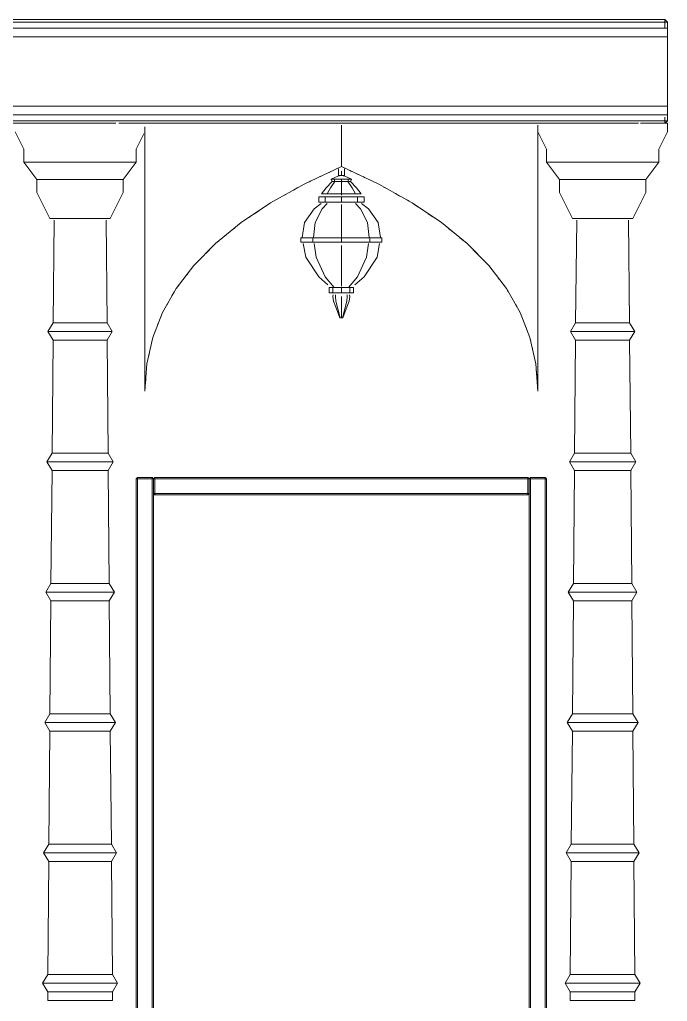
# Model space of a CAD drawing. Header units: metres. Extents: x 10 to 831, y 10 to 584.
# Drawn here: x 267.8 to 297.8, y 346.96 to 392.4 of the extents above; entities that cross this region are included whole.
import ezdxf

# ---------------------------------------------------------------- set-up
doc = ezdxf.new("R2010")
doc.units = ezdxf.units.M
doc.layers.add('VIS', color=8, linetype='Continuous', lineweight=13)

msp = doc.modelspace()

# ---------------------------------------------------------------- linework, layer by layer
at = {"layer": 'VIS'}
for p, q in [((34.12, 392.4), (297.68, 392.4)), ((297.68, 392.4), (34.12, 392.4)), ((34.12, 392.28), (297.68, 392.28)), ((297.68, 392.4), (297.68, 392.28)), ((297.8, 392.28), (297.68, 392.4)), ((297.68, 392.4), (297.8, 392.28)), ((297.68, 392.4), (297.68, 392.4)), ((297.68, 392.28), (297.8, 392.28)), ((297.68, 392.28), (297.68, 392.0358)), ((297.8, 392.28), (297.74, 392.28)), ((297.8, 392.28), (297.8, 392.28)), ((297.8, 387.72), (297.8, 392.28)), ((297.8, 392.28), (297.8, 387.72)), ((297.8, 392), (34, 392)), ((34, 392), (297.8, 392)), ((297.8, 392), (297.8, 392)), ((297.8, 391.6), (297.8, 392)), ((297.8, 391.6), (297.8, 392)), ((297.8, 391.6), (34, 391.6)), ((297.8, 391.6), (297.72, 391.6)), ((297.8, 388.4), (297.8, 391.6)), ((297.8, 388.4), (297.8, 391.6)), ((297.8, 391.6), (297.8, 391.6)), ((297.8, 391.6), (297.8, 391.6)), ((34, 388.4), (297.8, 388.4)), ((297.8, 388.4), (297.72, 388.4)), ((297.8, 388.4), (297.72, 388.4)), ((297.8, 388.4), (297.8, 388.4)), ((297.8, 388.4), (297.8, 388.4)), ((297.8, 388), (297.8, 388.4)), ((297.8, 388), (297.8, 388.4)), ((297.8, 388), (34, 388)), ((297.68, 387.72), (34.12, 387.72)), ((297.68, 387.8828), (297.68, 387.72)), ((297.68, 387.6), (297.8, 387.72)), ((297.8, 387.72), (297.68, 387.72)), ((297.68, 387.72), (297.68, 387.6)), ((297.8, 387.72), (297.74, 387.66)), ((297.8, 388), (297.8, 388)), ((297.8, 387.72), (297.8, 387.72)), ((248.0724, 387.6), (268.9556, 387.6)), ((268, 386.4), (267.6, 387.2)), ((269.1, 387.6), (268.867, 387.6)), ((269.8236, 387.6), (269.1, 387.6)), ((270.6, 387.6), (269.8236, 387.6)), ((271.3764, 387.6), (270.6, 387.6)), ((272.1, 387.6), (271.3764, 387.6)), ((272.2554, 387.6), (272.1, 387.6)), ((272.3962, 387.6), (293.1192, 387.6)), ((273.6, 387.439), (273.6, 375.2)), ((282.7, 385.6), (282.7, 387.5166)), ((282.7, 387.4334), (282.7, 385.6)), ((291.8, 375.2), (291.8, 387.5194)), ((291.8, 387.2), (291.8, 387.5)), ((291.8, 387.439), (291.8, 375.2)), ((292.2, 386.4), (291.8, 387.2)), ((293.3, 387.6), (293.067, 387.6)), ((294.0236, 387.6), (293.3, 387.6)), ((294.8, 387.6), (294.0236, 387.6)), ((295.5764, 387.6), (294.8, 387.6)), ((296.3, 387.6), (295.5764, 387.6)), ((296.4554, 387.6), (296.3, 387.6)), ((296.5598, 387.6), (297.68, 387.6)), ((297.4, 386.4), (297.8, 387.2)), ((297.6978, 387.6), (297.6604, 387.6)), ((297.68, 387.6), (297.68, 387.6)), ((297.8, 387.6), (297.6978, 387.6)), ((297.8, 387.2), (297.8, 387.6)), ((273.2, 386.4), (273.56, 387.12)), ((268, 385.8), (268, 386.4)), ((273.2, 385.8), (273.2, 386.4)), ((292.2, 385.8), (292.2, 386.4)), ((297.4, 385.8), (297.4, 386.4)), ((268.6, 385), (268, 385.8)), ((268, 385.8), (268.011, 385.8)), ((268.0886, 385.8), (268, 385.8)), ((268.3484, 385.8), (268.0886, 385.8)), ((268.7614, 385.8), (268.3484, 385.8)), ((269.3, 385.8), (268.7614, 385.8)), ((269.927, 385.8), (269.3, 385.8)), ((270.6, 385.8), (269.927, 385.8)), ((271.2728, 385.8), (270.6, 385.8)), ((271.9, 385.8), (271.2728, 385.8)), ((272.4384, 385.8), (271.9, 385.8)), ((272.8516, 385.8), (272.4384, 385.8)), ((272.6, 385), (273.2, 385.8)), ((273.1114, 385.8), (272.8516, 385.8)), ((273.2, 385.8), (273.1114, 385.8)), ((280.971, 384.7846), (282.7, 385.6)), ((282.2284, 385.3776), (281.9926, 385.2664)), ((282.5428, 385.5258), (282.4642, 385.4888)), ((282.5614, 385.18), (282.5614, 385.495)), ((282.7, 385.6), (284.429, 384.7846)), ((282.7, 385.39), (282.7, 385.18)), ((282.8572, 385.5258), (282.7786, 385.563)), ((282.8386, 385.18), (282.8386, 385.495)), ((282.8386, 385.18), (282.8386, 385.495)), ((283.1716, 385.3776), (283.093, 385.4146)), ((292.8, 385), (292.2, 385.8)), ((292.2, 385.8), (292.211, 385.8)), ((292.2886, 385.8), (292.2, 385.8)), ((292.5484, 385.8), (292.2886, 385.8)), ((292.9616, 385.8), (292.5484, 385.8)), ((293.5, 385.8), (292.9616, 385.8)), ((294.127, 385.8), (293.5, 385.8)), ((294.8, 385.8), (294.127, 385.8)), ((295.473, 385.8), (294.8, 385.8)), ((296.1, 385.8), (295.473, 385.8)), ((296.6384, 385.8), (296.1, 385.8)), ((297.0516, 385.8), (296.6384, 385.8)), ((296.8, 385), (297.4, 385.8)), ((297.3114, 385.8), (297.0516, 385.8)), ((297.4, 385.8), (297.3114, 385.8)), ((268.6, 384.4), (268.6, 385)), ((268.6, 385), (268.6114, 385)), ((268.6682, 385), (268.6, 385)), ((268.868, 385), (268.6682, 385)), ((269.1858, 385), (268.868, 385)), ((269.6, 385), (269.1858, 385)), ((270.0824, 385), (269.6, 385)), ((270.6, 385), (270.0824, 385)), ((271.1176, 385), (270.6, 385)), ((271.6, 385), (271.1176, 385)), ((272.0142, 385), (271.6, 385)), ((272.332, 385), (272.0142, 385)), ((272.5318, 385), (272.332, 385)), ((272.6, 385), (272.5318, 385)), ((272.6, 384.4), (272.6, 385)), ((281.2854, 384.9328), (281.2068, 384.8958)), ((281.757, 385.1552), (281.6784, 385.1182)), ((282.224, 385.012), (282.532, 385.152)), ((282.28, 384.9), (282.224, 385.012)), ((282.224, 385.012), (282.2588, 385.012)), ((282.3634, 385.012), (282.224, 385.012)), ((282.403, 384.9), (282.3634, 385.012)), ((282.7, 385.012), (282.3634, 385.012)), ((282.532, 385.152), (282.616, 385.166)), ((282.5614, 385.18), (282.7, 385.18)), ((282.7, 385.18), (282.8386, 385.18)), ((282.7, 385.012), (282.7, 384.9)), ((283.0366, 385.012), (282.7, 385.012)), ((282.8386, 385.18), (282.7692, 385.18)), ((282.868, 385.152), (282.784, 385.166)), ((282.8386, 385.18), (282.8386, 385.18)), ((283.176, 385.012), (282.868, 385.152)), ((282.997, 384.9), (283.0366, 385.012)), ((283.176, 385.012), (283.0366, 385.012)), ((283.12, 384.9), (283.176, 385.012)), ((283.4858, 385.2294), (283.4072, 385.2664)), ((283.8002, 385.0812), (283.7216, 385.1182)), ((284.1146, 384.9328), (284.036, 384.97)), ((292.8, 384.4), (292.8, 385)), ((292.8, 385), (292.8114, 385)), ((292.8682, 385), (292.8, 385)), ((293.068, 385), (292.8682, 385)), ((293.3858, 385), (293.068, 385)), ((293.8, 385), (293.3858, 385)), ((294.2824, 385), (293.8, 385)), ((294.8, 385), (294.2824, 385)), ((295.3176, 385), (294.8, 385)), ((295.8, 385), (295.3176, 385)), ((296.2142, 385), (295.8, 385)), ((296.532, 385), (296.2142, 385)), ((296.7318, 385), (296.532, 385)), ((296.8, 385), (296.7318, 385)), ((296.8, 384.4), (296.8, 385)), ((279.424, 383.9194), (280.971, 384.7846)), ((280.6898, 384.6274), (280.4788, 384.5094)), ((281.776, 384.34), (282, 384.62)), ((282, 384.62), (282.28, 384.9)), ((282.0466, 384.34), (282.205, 384.62)), ((282.205, 384.62), (282.403, 384.9)), ((282.28, 384.9), (282.3108, 384.9)), ((282.403, 384.9), (282.28, 384.9)), ((282.7, 384.9), (282.403, 384.9)), ((282.7, 384.9), (282.7, 384.62)), ((282.997, 384.9), (282.7, 384.9)), ((282.7, 384.62), (282.7, 384.34)), ((283.195, 384.62), (282.997, 384.9)), ((283.12, 384.9), (282.997, 384.9)), ((283.4, 384.62), (283.12, 384.9)), ((283.3534, 384.34), (283.195, 384.62)), ((283.624, 384.34), (283.4, 384.62)), ((284.429, 384.7846), (285.976, 383.9194)), ((284.8508, 384.5486), (284.64, 384.6666)), ((269.2, 383.2), (268.6, 384.4)), ((272, 383.2), (272.6, 384.4)), ((279.5646, 383.998), (279.4942, 383.9586)), ((280.1272, 384.3126), (279.9162, 384.1946)), ((281.65, 383.948), (281.65, 384.2)), ((281.65, 384.2), (281.6808, 384.2)), ((281.9576, 384.2), (281.65, 384.2)), ((281.776, 384.34), (281.8098, 384.34)), ((282.0466, 384.34), (281.776, 384.34)), ((281.9576, 383.948), (281.9576, 384.2)), ((282.7, 384.2), (281.9576, 384.2)), ((282.7, 384.34), (282.0466, 384.34)), ((282.7, 384.34), (282.7, 384.27)), ((283.3534, 384.34), (282.7, 384.34)), ((282.7, 384.2), (282.7, 383.948)), ((283.4424, 384.2), (282.7, 384.2)), ((283.624, 384.34), (283.3534, 384.34)), ((283.4424, 383.948), (283.4424, 384.2)), ((283.75, 384.2), (283.4424, 384.2)), ((283.75, 383.948), (283.75, 384.2)), ((285.4134, 384.234), (285.2024, 384.352)), ((285.8354, 383.998), (285.765, 384.0374)), ((293.4, 383.2), (292.8, 384.4)), ((296.2, 383.2), (296.8, 384.4)), ((278.059, 383.0042), (279.424, 383.9194)), ((278.878, 383.5532), (278.6732, 383.416)), ((279.2874, 383.8278), (279.2192, 383.782)), ((280.992, 383.01), (281.44, 383.64)), ((281.44, 383.64), (281.7666, 383.8966)), ((281.4922, 383.01), (281.809, 383.64)), ((281.65, 383.948), (281.9576, 383.948)), ((281.809, 383.64), (282.04, 383.8966)), ((281.9576, 383.948), (282.7, 383.948)), ((282.7, 383.948), (283.4424, 383.948)), ((282.7, 383.8454), (282.7, 383.64)), ((282.7, 383.64), (282.7, 383.01)), ((283.591, 383.64), (283.36, 383.8966)), ((283.4424, 383.948), (283.75, 383.948)), ((283.9078, 383.01), (283.591, 383.64)), ((283.96, 383.64), (283.6334, 383.8966)), ((283.75, 383.948), (283.7192, 383.948)), ((284.408, 383.01), (283.96, 383.64)), ((285.976, 383.9194), (287.341, 383.0042)), ((286.249, 383.7364), (286.0442, 383.8736)), ((269.2, 383.2), (269.2476, 383.2)), ((269.2476, 383.2), (269.3876, 383.2)), ((269.35, 378.3666), (269.3992, 383.1194)), ((269.3876, 383.2), (269.61, 383.2)), ((269.61, 383.2), (269.9, 383.2)), ((269.9, 383.2), (270.2376, 383.2)), ((270.2376, 383.2), (270.6, 383.2)), ((270.6, 383.2), (270.9624, 383.2)), ((270.9624, 383.2), (271.3, 383.2)), ((271.3, 383.2), (271.59, 383.2)), ((271.59, 383.2), (271.8124, 383.2)), ((271.85, 378.3666), (271.8008, 383.1194)), ((271.8124, 383.2), (271.9522, 383.2)), ((271.9522, 383.2), (272, 383.2)), ((272, 383.2), (271.988, 383.2)), ((278.4684, 383.2788), (278.2638, 383.1414)), ((286.9314, 383.2788), (286.7268, 383.416)), ((293.4, 383.2), (293.4476, 383.2)), ((293.4476, 383.2), (293.5876, 383.2)), ((293.55, 378.3666), (293.5992, 383.1194)), ((293.5876, 383.2), (293.81, 383.2)), ((293.81, 383.2), (294.1, 383.2)), ((294.1, 383.2), (294.4376, 383.2)), ((294.4376, 383.2), (294.8, 383.2)), ((294.8, 383.2), (295.1624, 383.2)), ((295.1624, 383.2), (295.5, 383.2)), ((295.5, 383.2), (295.79, 383.2)), ((295.79, 383.2), (296.0124, 383.2)), ((296.05, 378.3666), (296.0008, 383.1194)), ((296.0124, 383.2), (296.1524, 383.2)), ((296.1524, 383.2), (296.2, 383.2)), ((296.2, 383.2), (296.188, 383.2)), ((276.876, 382.039), (278.059, 383.0042)), ((277.7962, 382.7896), (277.7304, 382.736)), ((280.88, 382.31), (280.992, 383.01)), ((281.413, 382.31), (281.4922, 383.01)), ((282.7, 383.01), (282.7, 382.31)), ((283.987, 382.31), (283.9078, 383.01)), ((284.52, 382.31), (284.408, 383.01)), ((287.341, 383.0042), (288.524, 382.039)), ((287.8668, 382.5752), (287.6696, 382.736)), ((277.4018, 382.468), (277.336, 382.4144)), ((280.824, 382.1), (280.824, 382.296)), ((280.824, 382.296), (280.8584, 382.296)), ((281.3734, 382.296), (280.824, 382.296)), ((281.3734, 382.1), (281.3734, 382.296)), ((282.7, 382.296), (281.3734, 382.296)), ((282.7, 382.31), (282.7, 382.219)), ((282.7, 382.296), (282.7, 382.1)), ((284.0266, 382.296), (282.7, 382.296)), ((284.0266, 382.1), (284.0266, 382.296)), ((284.576, 382.296), (284.0266, 382.296)), ((284.576, 382.1), (284.576, 382.296)), ((288.3926, 382.1462), (288.1954, 382.3072)), ((275.875, 381.024), (276.876, 382.039)), ((276.7508, 381.9122), (276.438, 381.595)), ((277.0074, 382.1462), (276.9418, 382.0926)), ((280.824, 382.1), (281.3734, 382.1)), ((281.048, 381.4), (280.9304, 382.037)), ((281.3734, 382.1), (282.7, 382.1)), ((281.5318, 381.4), (281.4486, 382.037)), ((282.7, 382.1), (284.0266, 382.1)), ((282.7, 381.946), (282.7, 381.4)), ((283.8682, 381.4), (283.9512, 382.037)), ((284.0266, 382.1), (284.576, 382.1)), ((284.352, 381.4), (284.4696, 382.037)), ((284.576, 382.1), (284.5416, 382.1)), ((288.524, 382.039), (289.525, 381.024)), ((289.0244, 381.5316), (288.5866, 381.9756)), ((281.65, 380.49), (281.048, 381.4)), ((281.9576, 380.49), (281.5318, 381.4)), ((282.7, 381.4), (282.7, 380.49)), ((283.4424, 380.49), (283.8682, 381.4)), ((283.75, 380.49), (284.352, 381.4)), ((275.056, 379.959), (275.875, 381.024)), ((289.525, 381.024), (290.344, 379.959)), ((289.7298, 380.7578), (289.6786, 380.8244)), ((275.5678, 380.6246), (275.5166, 380.558)), ((282.0804, 380.1226), (281.65, 380.49)), ((282.3634, 380), (281.9576, 380.49)), ((282.7, 380.49), (282.7, 380.0612)), ((283.0366, 380), (283.4424, 380.49)), ((283.3194, 380.1226), (283.75, 380.49)), ((290.0368, 380.3584), (289.9856, 380.425)), ((274.419, 378.8442), (275.056, 379.959)), ((275.2608, 380.2252), (275.1072, 380.0256)), ((282.14, 379.748), (282.14, 380)), ((282.14, 380), (282.263, 380)), ((282.304, 380), (282.14, 380)), ((282.304, 379.748), (282.304, 380)), ((282.7, 380), (282.304, 380)), ((282.3634, 380), (282.4476, 380)), ((282.7, 380), (282.7, 379.748)), ((283.096, 380), (282.7, 380)), ((283.0366, 380), (283.0714, 380)), ((283.096, 379.748), (283.096, 380)), ((283.26, 380), (283.096, 380)), ((283.178, 380), (283.26, 380)), ((283.26, 379.748), (283.26, 380)), ((290.2416, 380.0922), (290.1904, 380.1588)), ((290.344, 379.959), (290.981, 378.8442)), ((274.9764, 379.8196), (274.857, 379.6106)), ((282.14, 379.748), (282.304, 379.748)), ((282.304, 379.748), (282.7, 379.748)), ((282.308, 379.58), (282.322, 379.664)), ((282.336, 379.37), (282.308, 379.58)), ((282.4228, 379.58), (282.4326, 379.664)), ((282.4426, 379.37), (282.4228, 379.58)), ((282.7, 379.748), (283.096, 379.748)), ((282.7, 379.58), (282.7, 379.37)), ((282.9574, 379.37), (282.9772, 379.58)), ((282.9772, 379.58), (282.9672, 379.664)), ((283.064, 379.37), (283.092, 379.58)), ((283.092, 379.58), (283.078, 379.664)), ((283.096, 379.748), (283.26, 379.748)), ((283.26, 379.748), (283.219, 379.748)), ((290.4236, 379.8196), (290.3838, 379.8894)), ((290.5828, 379.541), (290.543, 379.6106)), ((274.6578, 379.2622), (274.618, 379.1926)), ((282.476, 379.02), (282.336, 379.37)), ((282.5416, 379.02), (282.4426, 379.37)), ((282.63, 378.6), (282.476, 379.02)), ((282.6504, 378.6), (282.5416, 379.02)), ((282.7, 379.37), (282.7, 379.02)), ((282.7, 379.02), (282.7, 378.6)), ((282.7494, 378.6), (282.8584, 379.02)), ((282.77, 378.6), (282.924, 379.02)), ((282.8584, 379.02), (282.9574, 379.37)), ((282.924, 379.02), (283.064, 379.37)), ((290.8218, 379.1228), (290.782, 379.1926)), ((273.964, 377.6794), (274.419, 378.8442)), ((274.354, 378.6778), (274.3214, 378.5946)), ((282.63, 378.6), (282.6504, 378.6)), ((282.6504, 378.6), (282.7, 378.6)), ((282.7, 378.6), (282.7494, 378.6)), ((282.7494, 378.6), (282.77, 378.6)), ((282.77, 378.6), (282.7598, 378.6)), ((290.981, 378.8442), (291.436, 377.6794)), ((269.11, 377.9666), (269.35, 378.3666)), ((269.35, 378.3666), (269.3652, 378.3666)), ((269.4112, 378.3666), (269.35, 378.3666)), ((269.5888, 378.3666), (269.4112, 378.3666)), ((269.8652, 378.3666), (269.5888, 378.3666)), ((270.2138, 378.3666), (269.8652, 378.3666)), ((270.6, 378.3666), (270.2138, 378.3666)), ((270.9862, 378.3666), (270.6, 378.3666)), ((271.3348, 378.3666), (270.9862, 378.3666)), ((271.6112, 378.3666), (271.3348, 378.3666)), ((271.7888, 378.3666), (271.6112, 378.3666)), ((271.85, 378.3666), (271.7888, 378.3666)), ((272.09, 377.9666), (271.85, 378.3666)), ((274.224, 378.345), (274.1914, 378.2618)), ((291.371, 377.8458), (291.2084, 378.2618)), ((293.31, 377.9666), (293.55, 378.3666)), ((293.55, 378.3666), (293.5652, 378.3666)), ((293.6112, 378.3666), (293.55, 378.3666)), ((293.7888, 378.3666), (293.6112, 378.3666)), ((294.0652, 378.3666), (293.7888, 378.3666)), ((294.4138, 378.3666), (294.0652, 378.3666)), ((294.8, 378.3666), (294.4138, 378.3666)), ((295.1862, 378.3666), (294.8, 378.3666)), ((295.5348, 378.3666), (295.1862, 378.3666)), ((295.8112, 378.3666), (295.5348, 378.3666)), ((295.9888, 378.3666), (295.8112, 378.3666)), ((296.05, 378.3666), (295.9888, 378.3666)), ((296.29, 377.9666), (296.05, 378.3666)), ((269.35, 377.5666), (269.11, 377.9666)), ((269.11, 377.9666), (269.1282, 377.9666)), ((269.1828, 377.9666), (269.11, 377.9666)), ((269.3946, 377.9666), (269.1828, 377.9666)), ((269.7242, 377.9666), (269.3946, 377.9666)), ((270.1396, 377.9666), (269.7242, 377.9666)), ((270.6, 377.9666), (270.1396, 377.9666)), ((271.0604, 377.9666), (270.6, 377.9666)), ((271.4758, 377.9666), (271.0604, 377.9666)), ((271.8054, 377.9666), (271.4758, 377.9666)), ((272.017, 377.9666), (271.8054, 377.9666)), ((271.85, 377.5666), (272.09, 377.9666)), ((272.09, 377.9666), (272.017, 377.9666)), ((273.691, 376.4646), (273.964, 377.6794)), ((274.094, 378.0122), (274.0614, 377.929)), ((291.436, 377.6794), (291.709, 376.4646)), ((293.55, 377.5666), (293.31, 377.9666)), ((293.31, 377.9666), (293.3282, 377.9666)), ((293.383, 377.9666), (293.31, 377.9666)), ((293.5946, 377.9666), (293.383, 377.9666)), ((293.9242, 377.9666), (293.5946, 377.9666)), ((294.3396, 377.9666), (293.9242, 377.9666)), ((294.8, 377.9666), (294.3396, 377.9666)), ((295.2604, 377.9666), (294.8, 377.9666)), ((295.6758, 377.9666), (295.2604, 377.9666)), ((296.0054, 377.9666), (295.6758, 377.9666)), ((296.217, 377.9666), (296.0054, 377.9666)), ((296.05, 377.5666), (296.29, 377.9666)), ((296.29, 377.9666), (296.217, 377.9666)), ((269.3, 372.3334), (269.35, 377.5666)), ((269.35, 377.5666), (269.3652, 377.5666)), ((269.4112, 377.5666), (269.35, 377.5666)), ((269.5888, 377.5666), (269.4112, 377.5666)), ((269.8652, 377.5666), (269.5888, 377.5666)), ((270.2138, 377.5666), (269.8652, 377.5666)), ((270.6, 377.5666), (270.2138, 377.5666)), ((270.9862, 377.5666), (270.6, 377.5666)), ((271.3348, 377.5666), (270.9862, 377.5666)), ((271.6112, 377.5666), (271.3348, 377.5666)), ((271.7888, 377.5666), (271.6112, 377.5666)), ((271.85, 377.5666), (271.7888, 377.5666)), ((271.9, 372.3334), (271.85, 377.5666)), ((273.925, 377.5058), (273.9054, 377.419)), ((291.475, 377.5058), (291.4554, 377.5926)), ((291.553, 377.1588), (291.5334, 377.2456)), ((293.5, 372.3334), (293.55, 377.5666)), ((293.55, 377.5666), (293.5652, 377.5666)), ((293.6112, 377.5666), (293.55, 377.5666)), ((293.7888, 377.5666), (293.6112, 377.5666)), ((294.0652, 377.5666), (293.7888, 377.5666)), ((294.4138, 377.5666), (294.0652, 377.5666)), ((294.8, 377.5666), (294.4138, 377.5666)), ((295.1862, 377.5666), (294.8, 377.5666)), ((295.5348, 377.5666), (295.1862, 377.5666)), ((295.8112, 377.5666), (295.5348, 377.5666)), ((295.9888, 377.5666), (295.8112, 377.5666)), ((296.05, 377.5666), (295.9888, 377.5666)), ((296.1, 372.3334), (296.05, 377.5666)), ((273.808, 376.9852), (273.7494, 376.725)), ((291.631, 376.8118), (291.6114, 376.8984)), ((273.6, 375.2), (273.691, 376.4646)), ((291.709, 376.4646), (291.8, 375.2)), ((291.748, 375.9226), (291.7284, 376.1936)), ((273.639, 375.742), (273.6064, 375.2904)), ((291.8, 375.2), (291.7804, 375.471)), ((273.6, 375.2), (273.6, 375.2)), ((291.8, 375.2), (291.8, 375.2)), ((269.06, 371.9334), (269.3, 372.3334)), ((269.3, 372.3334), (269.3158, 372.3334)), ((269.3636, 372.3334), (269.3, 372.3334)), ((269.5482, 372.3334), (269.3636, 372.3334)), ((269.8358, 372.3334), (269.5482, 372.3334)), ((270.1982, 372.3334), (269.8358, 372.3334)), ((270.6, 372.3334), (270.1982, 372.3334)), ((271.0018, 372.3334), (270.6, 372.3334)), ((271.3642, 372.3334), (271.0018, 372.3334)), ((271.6516, 372.3334), (271.3642, 372.3334)), ((271.8364, 372.3334), (271.6516, 372.3334)), ((271.9, 372.3334), (271.8364, 372.3334)), ((272.14, 371.9334), (271.9, 372.3334)), ((293.26, 371.9334), (293.5, 372.3334)), ((293.5, 372.3334), (293.5158, 372.3334)), ((293.5636, 372.3334), (293.5, 372.3334)), ((293.7482, 372.3334), (293.5636, 372.3334)), ((294.0358, 372.3334), (293.7482, 372.3334)), ((294.3982, 372.3334), (294.0358, 372.3334)), ((294.8, 372.3334), (294.3982, 372.3334)), ((295.2018, 372.3334), (294.8, 372.3334)), ((295.5642, 372.3334), (295.2018, 372.3334)), ((295.8518, 372.3334), (295.5642, 372.3334)), ((296.0364, 372.3334), (295.8518, 372.3334)), ((296.1, 372.3334), (296.0364, 372.3334)), ((296.34, 371.9334), (296.1, 372.3334)), ((269.3, 371.5334), (269.06, 371.9334)), ((269.06, 371.9334), (269.0726, 371.9334)), ((269.1354, 371.9334), (269.06, 371.9334)), ((269.3542, 371.9334), (269.1354, 371.9334)), ((269.6948, 371.9334), (269.3542, 371.9334)), ((270.124, 371.9334), (269.6948, 371.9334)), ((270.6, 371.9334), (270.124, 371.9334)), ((271.0758, 371.9334), (270.6, 371.9334)), ((271.5052, 371.9334), (271.0758, 371.9334)), ((271.8458, 371.9334), (271.5052, 371.9334)), ((272.0646, 371.9334), (271.8458, 371.9334)), ((271.9, 371.5334), (272.14, 371.9334)), ((272.14, 371.9334), (272.0646, 371.9334)), ((293.5, 371.5334), (293.26, 371.9334)), ((293.26, 371.9334), (293.2726, 371.9334)), ((293.3354, 371.9334), (293.26, 371.9334)), ((293.5542, 371.9334), (293.3354, 371.9334)), ((293.8948, 371.9334), (293.5542, 371.9334)), ((294.3242, 371.9334), (293.8948, 371.9334)), ((294.8, 371.9334), (294.3242, 371.9334)), ((295.2758, 371.9334), (294.8, 371.9334)), ((295.7052, 371.9334), (295.2758, 371.9334)), ((296.0458, 371.9334), (295.7052, 371.9334)), ((296.2646, 371.9334), (296.0458, 371.9334)), ((296.1, 371.5334), (296.34, 371.9334)), ((296.34, 371.9334), (296.2646, 371.9334)), ((269.25, 366.3), (269.3, 371.5334)), ((269.3, 371.5334), (269.3158, 371.5334)), ((269.3636, 371.5334), (269.3, 371.5334)), ((269.5482, 371.5334), (269.3636, 371.5334)), ((269.8358, 371.5334), (269.5482, 371.5334)), ((270.1982, 371.5334), (269.8358, 371.5334)), ((270.6, 371.5334), (270.1982, 371.5334)), ((271.0018, 371.5334), (270.6, 371.5334)), ((271.3642, 371.5334), (271.0018, 371.5334)), ((271.6516, 371.5334), (271.3642, 371.5334)), ((271.8364, 371.5334), (271.6516, 371.5334)), ((271.9, 371.5334), (271.8364, 371.5334)), ((271.95, 366.3), (271.9, 371.5334)), ((293.45, 366.3), (293.5, 371.5334)), ((293.5, 371.5334), (293.5158, 371.5334)), ((293.5636, 371.5334), (293.5, 371.5334)), ((293.7482, 371.5334), (293.5636, 371.5334)), ((294.0358, 371.5334), (293.7482, 371.5334)), ((294.3982, 371.5334), (294.0358, 371.5334)), ((294.8, 371.5334), (294.3982, 371.5334)), ((295.2018, 371.5334), (294.8, 371.5334)), ((295.5642, 371.5334), (295.2018, 371.5334)), ((295.8518, 371.5334), (295.5642, 371.5334)), ((296.0364, 371.5334), (295.8518, 371.5334)), ((296.1, 371.5334), (296.0364, 371.5334)), ((296.15, 366.3), (296.1, 371.5334)), ((273.26, 371.2), (273.2, 371.14)), ((273.2, 371.14), (273.26, 371.14)), ((273.2, 371.14), (273.2, 343.26)), ((273.26, 371.14), (273.26, 371.2)), ((273.26, 371.2), (273.26, 371.2)), ((273.94, 371.2), (273.26, 371.2)), ((273.26, 343.26), (273.26, 371.14)), ((273.26, 371.14), (273.94, 371.14)), ((273.94, 371.2), (273.94, 371.14)), ((274, 371.14), (273.94, 371.2)), ((273.94, 371.14), (274, 371.14)), ((273.94, 371.14), (273.94, 343.26)), ((274.06, 371.2), (274, 371.14)), ((274, 371.14), (274, 371.14)), ((274, 343.26), (274, 371.14)), ((274, 371.14), (274.06, 371.14)), ((274, 371.14), (274, 370.46)), ((274.06, 371.14), (274.06, 371.2)), ((291.34, 371.2), (274.06, 371.2)), ((274.06, 371.2), (274.06, 371.2)), ((274.06, 371.14), (291.34, 371.14)), ((274.06, 370.46), (274.06, 371.14)), ((291.34, 371.2), (291.34, 371.14)), ((291.4, 371.14), (291.34, 371.2)), ((291.34, 371.14), (291.4, 371.14)), ((291.34, 371.14), (291.34, 370.46)), ((291.46, 371.2), (291.4, 371.14)), ((291.4, 371.14), (291.46, 371.14)), ((291.4, 371.14), (291.4, 343.26)), ((291.4, 371.14), (291.4, 371.14)), ((291.4, 370.46), (291.4, 371.14)), ((291.46, 371.14), (291.46, 371.2)), ((291.46, 371.2), (291.46, 371.2)), ((292.14, 371.2), (291.46, 371.2)), ((291.46, 371.14), (292.14, 371.14)), ((291.46, 343.26), (291.46, 371.14)), ((292.14, 371.2), (292.14, 371.14)), ((292.2, 371.14), (292.14, 371.2)), ((292.14, 371.14), (292.2, 371.14)), ((292.14, 371.14), (292.14, 343.26)), ((292.2, 371.14), (292.17, 371.14)), ((292.2, 371.14), (292.2, 343.26)), ((292.2, 343.26), (292.2, 371.14)), ((292.2, 371.14), (292.2, 371.14)), ((274.06, 370.46), (274, 370.46)), ((274, 370.46), (274.06, 370.4)), ((274, 370.46), (274, 370.46)), ((274, 343.361), (274, 370.4)), ((274, 370.4), (274.0806, 370.4)), ((274.06, 370.4), (274.06, 370.46)), ((291.34, 370.46), (274.06, 370.46)), ((274.06, 370.4), (291.34, 370.4)), ((291.34, 370.4), (291.4, 370.46)), ((291.4, 370.46), (291.34, 370.46)), ((291.34, 370.46), (291.34, 370.4)), ((291.34, 370.4), (291.34, 370.4)), ((269.01, 365.9), (269.25, 366.3)), ((269.25, 366.3), (269.2666, 366.3)), ((269.316, 366.3), (269.25, 366.3)), ((269.5078, 366.3), (269.316, 366.3)), ((269.8064, 366.3), (269.5078, 366.3)), ((270.1828, 366.3), (269.8064, 366.3)), ((270.6, 366.3), (270.1828, 366.3)), ((271.0172, 366.3), (270.6, 366.3)), ((271.3934, 366.3), (271.0172, 366.3)), ((271.6922, 366.3), (271.3934, 366.3)), ((271.8838, 366.3), (271.6922, 366.3)), ((271.95, 366.3), (271.8838, 366.3)), ((272.19, 365.9), (271.95, 366.3)), ((293.21, 365.9), (293.45, 366.3)), ((293.45, 366.3), (293.4666, 366.3)), ((293.516, 366.3), (293.45, 366.3)), ((293.7078, 366.3), (293.516, 366.3)), ((294.0066, 366.3), (293.7078, 366.3)), ((294.3828, 366.3), (294.0066, 366.3)), ((294.8, 366.3), (294.3828, 366.3)), ((295.2172, 366.3), (294.8, 366.3)), ((295.5934, 366.3), (295.2172, 366.3)), ((295.8922, 366.3), (295.5934, 366.3)), ((296.084, 366.3), (295.8922, 366.3)), ((296.15, 366.3), (296.084, 366.3)), ((296.39, 365.9), (296.15, 366.3)), ((269.25, 365.5), (269.01, 365.9)), ((269.01, 365.9), (269.023, 365.9)), ((269.0878, 365.9), (269.01, 365.9)), ((269.3136, 365.9), (269.0878, 365.9)), ((269.6654, 365.9), (269.3136, 365.9)), ((270.1086, 365.9), (269.6654, 365.9)), ((270.6, 365.9), (270.1086, 365.9)), ((271.0914, 365.9), (270.6, 365.9)), ((271.5346, 365.9), (271.0914, 365.9)), ((271.8864, 365.9), (271.5346, 365.9)), ((272.1122, 365.9), (271.8864, 365.9)), ((271.95, 365.5), (272.19, 365.9)), ((272.19, 365.9), (272.1122, 365.9)), ((293.45, 365.5), (293.21, 365.9)), ((293.21, 365.9), (293.223, 365.9)), ((293.2878, 365.9), (293.21, 365.9)), ((293.5136, 365.9), (293.2878, 365.9)), ((293.8654, 365.9), (293.5136, 365.9)), ((294.3086, 365.9), (293.8654, 365.9)), ((294.8, 365.9), (294.3086, 365.9)), ((295.2914, 365.9), (294.8, 365.9)), ((295.7346, 365.9), (295.2914, 365.9)), ((296.0864, 365.9), (295.7346, 365.9)), ((296.3122, 365.9), (296.0864, 365.9)), ((296.15, 365.5), (296.39, 365.9)), ((296.39, 365.9), (296.3122, 365.9)), ((269.2, 360.2666), (269.25, 365.5)), ((269.25, 365.5), (269.2666, 365.5)), ((269.316, 365.5), (269.25, 365.5)), ((269.5078, 365.5), (269.316, 365.5)), ((269.8064, 365.5), (269.5078, 365.5)), ((270.1828, 365.5), (269.8064, 365.5)), ((270.6, 365.5), (270.1828, 365.5)), ((271.0172, 365.5), (270.6, 365.5)), ((271.3934, 365.5), (271.0172, 365.5)), ((271.6922, 365.5), (271.3934, 365.5)), ((271.8838, 365.5), (271.6922, 365.5)), ((271.95, 365.5), (271.8838, 365.5)), ((272, 360.2666), (271.95, 365.5)), ((293.4, 360.2666), (293.45, 365.5)), ((293.45, 365.5), (293.4666, 365.5)), ((293.516, 365.5), (293.45, 365.5)), ((293.7078, 365.5), (293.516, 365.5)), ((294.0066, 365.5), (293.7078, 365.5)), ((294.3828, 365.5), (294.0066, 365.5)), ((294.8, 365.5), (294.3828, 365.5)), ((295.2172, 365.5), (294.8, 365.5)), ((295.5934, 365.5), (295.2172, 365.5)), ((295.8922, 365.5), (295.5934, 365.5)), ((296.084, 365.5), (295.8922, 365.5)), ((296.15, 365.5), (296.084, 365.5)), ((296.2, 360.2666), (296.15, 365.5)), ((268.96, 359.8666), (269.2, 360.2666)), ((269.2, 360.2666), (269.2172, 360.2666)), ((269.2686, 360.2666), (269.2, 360.2666)), ((269.4674, 360.2666), (269.2686, 360.2666)), ((269.777, 360.2666), (269.4674, 360.2666)), ((270.1674, 360.2666), (269.777, 360.2666)), ((270.6, 360.2666), (270.1674, 360.2666)), ((271.0326, 360.2666), (270.6, 360.2666)), ((271.4228, 360.2666), (271.0326, 360.2666)), ((271.7326, 360.2666), (271.4228, 360.2666)), ((271.9314, 360.2666), (271.7326, 360.2666)), ((272, 360.2666), (271.9314, 360.2666)), ((272.24, 359.8666), (272, 360.2666)), ((293.16, 359.8666), (293.4, 360.2666)), ((293.4, 360.2666), (293.4172, 360.2666)), ((293.4686, 360.2666), (293.4, 360.2666)), ((293.6674, 360.2666), (293.4686, 360.2666)), ((293.977, 360.2666), (293.6674, 360.2666)), ((294.3674, 360.2666), (293.977, 360.2666)), ((294.8, 360.2666), (294.3674, 360.2666)), ((295.2326, 360.2666), (294.8, 360.2666)), ((295.623, 360.2666), (295.2326, 360.2666)), ((295.9326, 360.2666), (295.623, 360.2666)), ((296.1314, 360.2666), (295.9326, 360.2666)), ((296.2, 360.2666), (296.1314, 360.2666)), ((296.44, 359.8666), (296.2, 360.2666)), ((269.2, 359.4666), (268.96, 359.8666)), ((268.96, 359.8666), (268.9734, 359.8666)), ((269.0402, 359.8666), (268.96, 359.8666)), ((269.2732, 359.8666), (269.0402, 359.8666)), ((269.15, 354.2334), (269.2, 359.4666)), ((269.2, 359.4666), (269.2172, 359.4666)), ((269.2686, 359.4666), (269.2, 359.4666)), ((269.4674, 359.4666), (269.2686, 359.4666)), ((269.636, 359.8666), (269.2732, 359.8666)), ((269.777, 359.4666), (269.4674, 359.4666)), ((270.0932, 359.8666), (269.636, 359.8666)), ((270.1674, 359.4666), (269.777, 359.4666)), ((270.6, 359.8666), (270.0932, 359.8666)), ((270.6, 359.4666), (270.1674, 359.4666)), ((271.1068, 359.8666), (270.6, 359.8666)), ((271.0326, 359.4666), (270.6, 359.4666)), ((271.4228, 359.4666), (271.0326, 359.4666)), ((271.564, 359.8666), (271.1068, 359.8666)), ((271.7326, 359.4666), (271.4228, 359.4666)), ((271.9268, 359.8666), (271.564, 359.8666)), ((271.9314, 359.4666), (271.7326, 359.4666)), ((272.1596, 359.8666), (271.9268, 359.8666)), ((272, 359.4666), (271.9314, 359.4666)), ((272, 359.4666), (272.24, 359.8666)), ((272.05, 354.2334), (272, 359.4666)), ((272.24, 359.8666), (272.1596, 359.8666)), ((293.4, 359.4666), (293.16, 359.8666)), ((293.16, 359.8666), (293.1734, 359.8666)), ((293.2402, 359.8666), (293.16, 359.8666)), ((293.4732, 359.8666), (293.2402, 359.8666)), ((293.35, 354.2334), (293.4, 359.4666)), ((293.4, 359.4666), (293.4172, 359.4666)), ((293.4686, 359.4666), (293.4, 359.4666)), ((293.6674, 359.4666), (293.4686, 359.4666)), ((293.836, 359.8666), (293.4732, 359.8666)), ((293.977, 359.4666), (293.6674, 359.4666)), ((294.2932, 359.8666), (293.836, 359.8666)), ((294.3674, 359.4666), (293.977, 359.4666)), ((294.8, 359.8666), (294.2932, 359.8666)), ((294.8, 359.4666), (294.3674, 359.4666)), ((295.3068, 359.8666), (294.8, 359.8666)), ((295.2326, 359.4666), (294.8, 359.4666)), ((295.623, 359.4666), (295.2326, 359.4666)), ((295.764, 359.8666), (295.3068, 359.8666)), ((295.9326, 359.4666), (295.623, 359.4666)), ((296.1268, 359.8666), (295.764, 359.8666)), ((296.1314, 359.4666), (295.9326, 359.4666)), ((296.3598, 359.8666), (296.1268, 359.8666)), ((296.2, 359.4666), (296.1314, 359.4666)), ((296.2, 359.4666), (296.44, 359.8666)), ((296.25, 354.2334), (296.2, 359.4666)), ((296.44, 359.8666), (296.3598, 359.8666)), ((268.91, 353.8334), (269.15, 354.2334)), ((269.15, 354.2334), (269.1678, 354.2334)), ((269.221, 354.2334), (269.15, 354.2334)), ((269.427, 354.2334), (269.221, 354.2334)), ((269.7478, 354.2334), (269.427, 354.2334)), ((270.152, 354.2334), (269.7478, 354.2334)), ((270.6, 354.2334), (270.152, 354.2334)), ((271.048, 354.2334), (270.6, 354.2334)), ((271.4522, 354.2334), (271.048, 354.2334)), ((271.773, 354.2334), (271.4522, 354.2334)), ((271.979, 354.2334), (271.773, 354.2334)), ((272.05, 354.2334), (271.979, 354.2334)), ((272.29, 353.8334), (272.05, 354.2334)), ((293.11, 353.8334), (293.35, 354.2334)), ((293.35, 354.2334), (293.3678, 354.2334)), ((293.421, 354.2334), (293.35, 354.2334)), ((293.627, 354.2334), (293.421, 354.2334)), ((293.9478, 354.2334), (293.627, 354.2334)), ((294.352, 354.2334), (293.9478, 354.2334)), ((294.8, 354.2334), (294.352, 354.2334)), ((295.248, 354.2334), (294.8, 354.2334)), ((295.6522, 354.2334), (295.248, 354.2334)), ((295.973, 354.2334), (295.6522, 354.2334)), ((296.179, 354.2334), (295.973, 354.2334)), ((296.25, 354.2334), (296.179, 354.2334)), ((296.49, 353.8334), (296.25, 354.2334)), ((269.15, 353.4334), (268.91, 353.8334)), ((268.91, 353.8334), (268.9238, 353.8334)), ((268.9926, 353.8334), (268.91, 353.8334)), ((269.2328, 353.8334), (268.9926, 353.8334)), ((269.6066, 353.8334), (269.2328, 353.8334)), ((270.0778, 353.8334), (269.6066, 353.8334)), ((270.6, 353.8334), (270.0778, 353.8334)), ((271.1222, 353.8334), (270.6, 353.8334)), ((271.5934, 353.8334), (271.1222, 353.8334)), ((271.9672, 353.8334), (271.5934, 353.8334)), ((272.2072, 353.8334), (271.9672, 353.8334)), ((272.05, 353.4334), (272.29, 353.8334)), ((272.29, 353.8334), (272.2072, 353.8334)), ((293.35, 353.4334), (293.11, 353.8334)), ((293.11, 353.8334), (293.1238, 353.8334)), ((293.1928, 353.8334), (293.11, 353.8334)), ((293.4328, 353.8334), (293.1928, 353.8334)), ((293.8066, 353.8334), (293.4328, 353.8334)), ((294.2778, 353.8334), (293.8066, 353.8334)), ((294.8, 353.8334), (294.2778, 353.8334)), ((295.3222, 353.8334), (294.8, 353.8334)), ((295.7934, 353.8334), (295.3222, 353.8334)), ((296.1672, 353.8334), (295.7934, 353.8334)), ((296.4072, 353.8334), (296.1672, 353.8334)), ((296.25, 353.4334), (296.49, 353.8334)), ((296.49, 353.8334), (296.4072, 353.8334)), ((269.1, 348.2), (269.15, 353.4334)), ((269.15, 353.4334), (269.1678, 353.4334)), ((269.221, 353.4334), (269.15, 353.4334)), ((269.427, 353.4334), (269.221, 353.4334)), ((269.7478, 353.4334), (269.427, 353.4334)), ((270.152, 353.4334), (269.7478, 353.4334)), ((270.6, 353.4334), (270.152, 353.4334)), ((271.048, 353.4334), (270.6, 353.4334)), ((271.4522, 353.4334), (271.048, 353.4334)), ((271.773, 353.4334), (271.4522, 353.4334)), ((271.979, 353.4334), (271.773, 353.4334)), ((272.05, 353.4334), (271.979, 353.4334)), ((272.1, 348.2), (272.05, 353.4334)), ((293.3, 348.2), (293.35, 353.4334)), ((293.35, 353.4334), (293.3678, 353.4334)), ((293.421, 353.4334), (293.35, 353.4334)), ((293.627, 353.4334), (293.421, 353.4334)), ((293.9478, 353.4334), (293.627, 353.4334)), ((294.352, 353.4334), (293.9478, 353.4334)), ((294.8, 353.4334), (294.352, 353.4334)), ((295.248, 353.4334), (294.8, 353.4334)), ((295.6522, 353.4334), (295.248, 353.4334)), ((295.973, 353.4334), (295.6522, 353.4334)), ((296.179, 353.4334), (295.973, 353.4334)), ((296.25, 353.4334), (296.179, 353.4334)), ((296.3, 348.2), (296.25, 353.4334)), ((268.86, 347.8), (269.1, 348.2)), ((269.1, 348.2), (269.1184, 348.2)), ((269.1734, 348.2), (269.1, 348.2)), ((269.3864, 348.2), (269.1734, 348.2)), ((269.7182, 348.2), (269.3864, 348.2)), ((270.1364, 348.2), (269.7182, 348.2)), ((270.6, 348.2), (270.1364, 348.2)), ((271.0636, 348.2), (270.6, 348.2)), ((271.4816, 348.2), (271.0636, 348.2)), ((271.8136, 348.2), (271.4816, 348.2)), ((272.0266, 348.2), (271.8136, 348.2)), ((272.1, 348.2), (272.0266, 348.2)), ((272.34, 347.8), (272.1, 348.2)), ((293.06, 347.8), (293.3, 348.2)), ((293.3, 348.2), (293.3184, 348.2)), ((293.3734, 348.2), (293.3, 348.2)), ((293.5864, 348.2), (293.3734, 348.2)), ((293.9184, 348.2), (293.5864, 348.2)), ((294.3364, 348.2), (293.9184, 348.2)), ((294.8, 348.2), (294.3364, 348.2)), ((295.2636, 348.2), (294.8, 348.2)), ((295.6816, 348.2), (295.2636, 348.2)), ((296.0136, 348.2), (295.6816, 348.2)), ((296.2266, 348.2), (296.0136, 348.2)), ((296.3, 348.2), (296.2266, 348.2)), ((296.54, 347.8), (296.3, 348.2)), ((269.1, 347.4), (268.86, 347.8)), ((268.86, 347.8), (268.8742, 347.8)), ((268.9452, 347.8), (268.86, 347.8)), ((269.1922, 347.8), (268.9452, 347.8)), ((269.5772, 347.8), (269.1922, 347.8)), ((270.0624, 347.8), (269.5772, 347.8)), ((270.6, 347.8), (270.0624, 347.8)), ((271.1376, 347.8), (270.6, 347.8)), ((271.6228, 347.8), (271.1376, 347.8)), ((272.0076, 347.8), (271.6228, 347.8)), ((272.2548, 347.8), (272.0076, 347.8)), ((272.1, 347.4), (272.34, 347.8)), ((272.34, 347.8), (272.2548, 347.8)), ((293.3, 347.4), (293.06, 347.8)), ((293.06, 347.8), (293.0742, 347.8)), ((293.1452, 347.8), (293.06, 347.8)), ((293.3924, 347.8), (293.1452, 347.8)), ((293.7772, 347.8), (293.3924, 347.8)), ((294.2624, 347.8), (293.7772, 347.8)), ((294.8, 347.8), (294.2624, 347.8)), ((295.3376, 347.8), (294.8, 347.8)), ((295.8228, 347.8), (295.3376, 347.8)), ((296.2078, 347.8), (295.8228, 347.8)), ((296.4548, 347.8), (296.2078, 347.8)), ((296.3, 347.4), (296.54, 347.8)), ((296.54, 347.8), (296.4548, 347.8)), ((269.1, 347), (269.1, 347.4)), ((269.1, 347.4), (269.1184, 347.4)), ((269.1734, 347.4), (269.1, 347.4)), ((269.3864, 347.4), (269.1734, 347.4)), ((269.7182, 347.4), (269.3864, 347.4)), ((270.1364, 347.4), (269.7182, 347.4)), ((270.6, 347.4), (270.1364, 347.4)), ((271.0636, 347.4), (270.6, 347.4)), ((271.4816, 347.4), (271.0636, 347.4)), ((271.8136, 347.4), (271.4816, 347.4)), ((272.0266, 347.4), (271.8136, 347.4)), ((272.1, 347.4), (272.0266, 347.4)), ((272.1, 347), (272.1, 347.4)), ((293.3, 347), (293.3, 347.4)), ((293.3, 347.4), (293.3184, 347.4)), ((293.3734, 347.4), (293.3, 347.4)), ((293.5864, 347.4), (293.3734, 347.4)), ((293.9184, 347.4), (293.5864, 347.4)), ((294.3364, 347.4), (293.9184, 347.4)), ((294.8, 347.4), (294.3364, 347.4)), ((295.2636, 347.4), (294.8, 347.4)), ((295.6816, 347.4), (295.2636, 347.4)), ((296.0136, 347.4), (295.6816, 347.4)), ((296.2266, 347.4), (296.0136, 347.4)), ((296.3, 347.4), (296.2266, 347.4)), ((296.3, 347), (296.3, 347.4)), ((269.1, 347), (269.1734, 347)), ((269.1734, 347), (269.3864, 347)), ((269.3864, 347), (269.7182, 347)), ((269.7182, 347), (270.1364, 347)), ((270.1364, 347), (270.6, 347)), ((270.6, 347), (271.0636, 347)), ((271.0636, 347), (271.4816, 347)), ((271.4816, 347), (271.8136, 347)), ((271.8136, 347), (272.0266, 347)), ((272.0266, 347), (272.1, 347)), ((272.1, 347), (272.0816, 347)), ((293.3, 347), (293.3734, 347)), ((293.3734, 347), (293.5864, 347)), ((293.5864, 347), (293.9184, 347)), ((293.9184, 347), (294.3364, 347)), ((294.3364, 347), (294.8, 347)), ((294.8, 347), (295.2636, 347)), ((295.2636, 347), (295.6816, 347)), ((295.6816, 347), (296.0136, 347)), ((296.0136, 347), (296.2266, 347)), ((296.2266, 347), (296.3, 347)), ((296.3, 347), (296.2816, 347))]:
    msp.add_line(p, q, dxfattribs=at)

doc.saveas('drawing.dxf')
